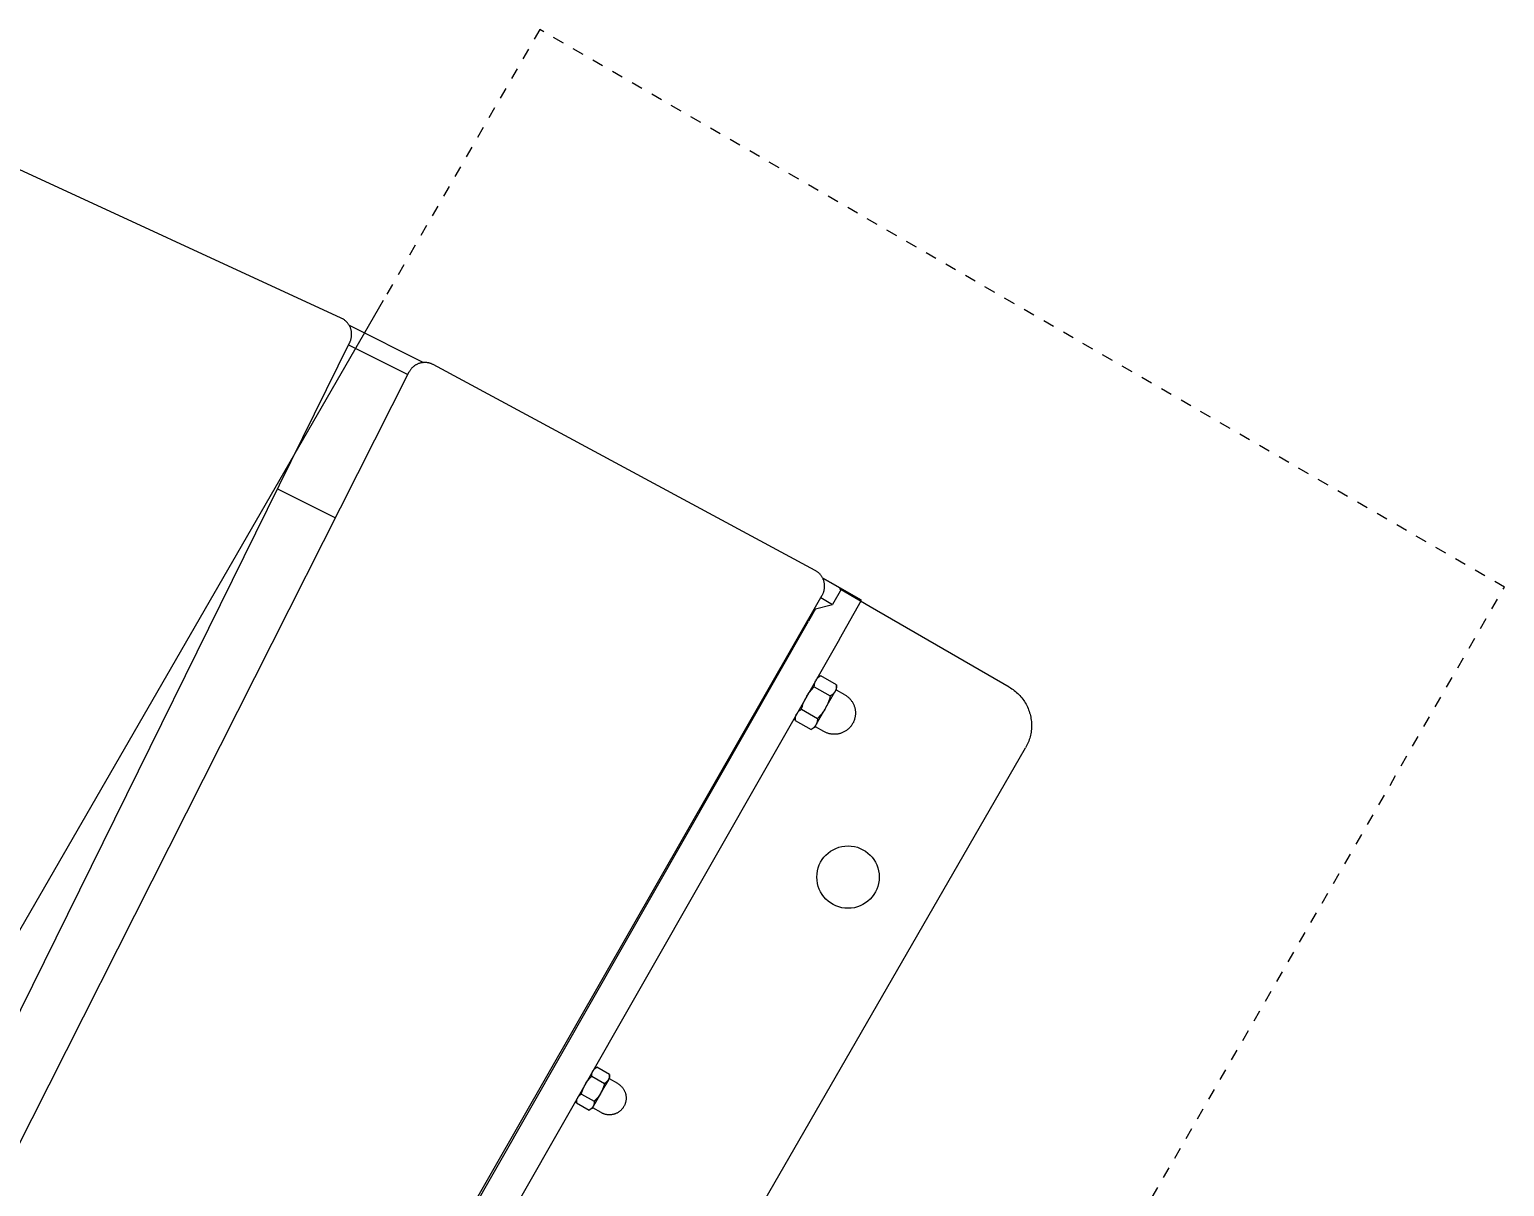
# Model space of a CAD drawing. Header units: inches. Extents: x -6 to 195, y -3 to 126.
# Drawn here: x 73.78 to 86.8, y 57.77 to 67.98 of the extents above; entities that cross this region are included whole.
import ezdxf

# ---------------------------------------------------------------- set-up
doc = ezdxf.new("R2010")
doc.units = ezdxf.units.IN
doc.linetypes.add('HIDDEN', pattern=[1.905, 1.27, -0.635])
for name, color, linetype, lineweight in [('ZANO_R', 7, 'Continuous', 0), ('ZANO_R_przerywana', 250, 'HIDDEN', 0), ('ZANO_W', 1, 'Continuous', 0)]:
    doc.layers.add(name, color=color, linetype=linetype, lineweight=lineweight)
doc.styles.get("Standard").update_dxf_attribs({"font": 'arial.ttf'})
doc.dimstyles.new('amerykanie', dxfattribs={"dimtxt": 50, "dimasz": 50, "dimexe": 0.5, "dimexo": 0.5, "dimgap": 1, "dimtad": 1, "dimdec": 0, "dimzin": 0, "dimlunit": 5, "dimtxsty": 'Standard', "dimcen": 0.09, "dimclrd": 1, "dimclre": 1, "dimclrt": 1, "dimazin": 0, "dimtfac": 1, "dimtdec": 0, "dimtmove": 0, "dimatfit": 3, "dimfxl": 1, "dimtzin": 0, "dimarcsym": 1})

# ---------------------------------------------------------------- blocks, each defined once
blk = doc.blocks.new('*D380')
at = {"layer": 'ZANO_W', "color": 1, "lineweight": -2}
for p, q in [((11.478, 46.56), (14.337, 41.605)), ((73.856, 46.547), (70.995, 41.593))]:
    blk.add_line(p, q, dxfattribs=at)
blk.add_arc((42.655, -7.468), 57.158, 60.9899, 118.985, dxfattribs=at)
at = {"layer": 'ZANO_W', "color": 1}
for points in [[(14.876, 42.676), (15.04, 42.386), (14.087, 42.039)], [(70.293, 42.374), (70.457, 42.664), (71.245, 42.026)]]:
    blk.add_solid(points, dxfattribs=at)
at = {"layer": 'ZANO_W', "color": 1, "insert": (42.668, 51.03), "char_height": 1.625, "attachment_point": 5, "rotation": 359.9875}
blk.add_mtext("60%%d0'", dxfattribs=at)

msp = doc.modelspace()

# ---------------------------------------------------------------- linework, layer by layer
at = {"layer": 'ZANO_R'}
for p, q in [((76.52961, 65.43416), (73.04916, 67.03959)), ((68.01762, 50.21324), (76.90172, 65.5932)), ((76.53446, 65.43182), (76.52961, 65.43416)), ((76.53922, 65.42932), (76.53446, 65.43182)), ((76.54389, 65.42666), (76.53922, 65.42932)), ((76.54847, 65.42384), (76.54389, 65.42666)), ((76.55295, 65.42087), (76.54847, 65.42384)), ((76.55733, 65.41774), (76.55295, 65.42087)), ((76.56159, 65.41447), (76.55733, 65.41774)), ((76.56575, 65.41106), (76.56159, 65.41447)), ((76.56978, 65.4075), (76.56575, 65.41106)), ((76.57369, 65.40381), (76.56978, 65.4075)), ((76.57747, 65.39999), (76.57369, 65.40381)), ((76.58112, 65.39604), (76.57747, 65.39999)), ((76.58464, 65.39197), (76.58112, 65.39604)), ((76.58801, 65.38778), (76.58464, 65.39197)), ((76.59123, 65.38347), (76.58801, 65.38778)), ((76.59431, 65.37906), (76.59123, 65.38347)), ((76.59724, 65.37455), (76.59431, 65.37906)), ((76.60001, 65.36994), (76.59724, 65.37455)), ((76.59953, 65.37076), (77.25652, 65.04183)), ((76.60262, 65.36524), (76.60001, 65.36994)), ((76.60506, 65.36045), (76.60262, 65.36524)), ((76.60735, 65.35559), (76.60506, 65.36045)), ((76.60946, 65.35064), (76.60735, 65.35559)), ((76.61141, 65.34563), (76.60946, 65.35064)), ((76.61318, 65.34055), (76.61141, 65.34563)), ((76.61478, 65.33542), (76.61318, 65.34055)), ((76.61621, 65.33023), (76.61478, 65.33542)), ((76.61745, 65.325), (76.61621, 65.33023)), ((76.61852, 65.31973), (76.61745, 65.325)), ((76.6194, 65.31443), (76.61852, 65.31973)), ((76.62011, 65.3091), (76.6194, 65.31443)), ((76.62063, 65.30374), (76.62011, 65.3091)), ((76.62048, 65.27689), (76.62088, 65.28225)), ((76.62097, 65.29838), (76.62063, 65.30374)), ((76.62088, 65.28225), (76.62109, 65.28763)), ((76.62112, 65.293), (76.62097, 65.29838)), ((76.62109, 65.28763), (76.62112, 65.293)), ((68.9023, 49.61081), (76.60488, 65.22147)), ((76.59334, 65.19809), (77.11675, 64.93607)), ((76.60488, 65.22147), (76.60665, 65.22519)), ((76.60665, 65.22519), (76.60882, 65.23011)), ((76.60882, 65.23011), (76.61082, 65.23511)), ((76.61082, 65.23511), (76.61265, 65.24016)), ((76.61265, 65.24016), (76.6143, 65.24528)), ((76.6143, 65.24528), (76.61578, 65.25045)), ((76.61578, 65.25045), (76.61708, 65.25567)), ((76.61708, 65.25567), (76.6182, 65.26093)), ((76.6182, 65.26093), (76.61914, 65.26622)), ((76.61914, 65.26622), (76.61991, 65.27154)), ((76.61991, 65.27154), (76.62048, 65.27689)), ((77.18301, 65.01777), (77.17851, 65.01482)), ((77.1876, 65.02057), (77.18301, 65.01777)), ((77.19228, 65.02321), (77.1876, 65.02057)), ((77.19705, 65.02569), (77.19228, 65.02321)), ((77.20191, 65.028), (77.19705, 65.02569)), ((77.20684, 65.03015), (77.20191, 65.028)), ((77.21184, 65.03213), (77.20684, 65.03015)), ((77.2169, 65.03394), (77.21184, 65.03213)), ((77.22203, 65.03557), (77.2169, 65.03394)), ((77.2272, 65.03702), (77.22203, 65.03557)), ((77.23243, 65.0383), (77.2272, 65.03702)), ((77.23769, 65.0394), (77.23243, 65.0383)), ((77.24299, 65.04032), (77.23769, 65.0394)), ((77.24832, 65.04106), (77.24299, 65.04032)), ((77.25366, 65.04161), (77.24832, 65.04106)), ((77.25903, 65.04198), (77.25366, 65.04161)), ((77.2644, 65.04217), (77.25903, 65.04198)), ((77.26978, 65.04218), (77.2644, 65.04217)), ((77.27515, 65.042), (77.26978, 65.04218)), ((77.28052, 65.04164), (77.27515, 65.042)), ((77.28587, 65.04109), (77.28052, 65.04164)), ((77.2912, 65.04037), (77.28587, 65.04109)), ((77.2965, 65.03946), (77.2912, 65.04037)), ((77.30176, 65.03837), (77.2965, 65.03946)), ((77.30699, 65.0371), (77.30176, 65.03837)), ((77.31217, 65.03566), (77.30699, 65.0371)), ((77.31729, 65.03404), (77.31217, 65.03566)), ((77.32236, 65.03224), (77.31729, 65.03404)), ((77.32737, 65.03027), (77.32236, 65.03224)), ((77.3323, 65.02813), (77.32737, 65.03027)), ((77.33716, 65.02583), (77.3323, 65.02813)), ((77.34194, 65.02336), (77.33716, 65.02583)), ((80.7163, 63.2055), (77.34194, 65.02336)), ((77.1267, 64.95575), (69.27463, 49.41974)), ((77.1267, 64.95575), (77.12861, 64.95941)), ((77.13124, 64.9641), (77.12861, 64.95941)), ((77.13403, 64.9687), (77.13124, 64.9641)), ((77.13697, 64.9732), (77.13403, 64.9687)), ((77.14007, 64.97759), (77.13697, 64.9732)), ((77.14331, 64.98188), (77.14007, 64.97759)), ((77.1467, 64.98605), (77.14331, 64.98188)), ((77.15023, 64.99011), (77.1467, 64.98605)), ((77.1539, 64.99404), (77.15023, 64.99011)), ((77.1577, 64.99785), (77.1539, 64.99404)), ((77.16162, 65.00152), (77.1577, 64.99785)), ((77.16567, 65.00506), (77.16162, 65.00152)), ((77.16984, 65.00846), (77.16567, 65.00506)), ((77.17412, 65.01171), (77.16984, 65.00846)), ((77.17851, 65.01482), (77.17412, 65.01171)), ((75.96619, 63.92707), (76.47743, 63.67112)), ((80.72099, 63.20287), (80.7163, 63.2055)), ((80.72559, 63.20008), (80.72099, 63.20287)), ((80.73009, 63.19713), (80.72559, 63.20008)), ((80.73449, 63.19404), (80.73009, 63.19713)), ((80.73877, 63.19079), (80.73449, 63.19404)), ((80.74295, 63.1874), (80.73877, 63.19079)), ((80.747, 63.18387), (80.74295, 63.1874)), ((80.75094, 63.18021), (80.747, 63.18387)), ((80.75474, 63.17641), (80.75094, 63.18021)), ((80.75842, 63.17248), (80.75474, 63.17641)), ((80.76196, 63.16843), (80.75842, 63.17248)), ((80.76535, 63.16427), (80.76196, 63.16843)), ((80.76861, 63.15998), (80.76535, 63.16427)), ((80.77171, 63.15559), (80.76861, 63.15998)), ((80.77467, 63.1511), (80.77171, 63.15559)), ((80.77747, 63.14651), (80.77467, 63.1511)), ((80.78011, 63.14182), (80.77747, 63.14651)), ((80.78258, 63.13705), (80.78011, 63.14182)), ((80.85097, 63.09889), (80.78196, 63.1383)), ((80.78216, 63.1379), (80.94695, 63.04298)), ((80.7849, 63.1322), (80.78258, 63.13705)), ((80.78705, 63.12727), (80.7849, 63.1322)), ((80.78902, 63.12227), (80.78705, 63.12727)), ((80.79083, 63.1172), (80.78902, 63.12227)), ((80.79246, 63.11208), (80.79083, 63.1172)), ((80.79392, 63.1069), (80.79246, 63.11208)), ((80.7952, 63.10168), (80.79392, 63.1069)), ((80.79629, 63.09642), (80.7952, 63.10168)), ((80.79721, 63.09112), (80.79629, 63.09642)), ((80.79795, 63.08579), (80.79721, 63.09112)), ((80.79851, 63.08044), (80.79795, 63.08579)), ((80.79888, 63.07508), (80.79851, 63.08044)), ((80.79907, 63.0697), (80.79888, 63.07508)), ((80.79889, 63.05895), (80.79907, 63.06433)), ((80.79907, 63.06433), (80.79907, 63.0697)), ((80.85097, 63.09889), (80.85072, 63.09847)), ((81.12448, 62.94273), (80.85097, 63.09889)), ((72.12385, 47.88479), (80.77825, 62.98856)), ((80.76529, 62.96594), (80.86818, 62.90662)), ((80.77825, 62.98856), (80.78025, 62.99217)), ((80.78025, 62.99217), (80.78272, 62.99694)), ((80.78272, 62.99694), (80.78503, 63.0018)), ((80.78503, 63.0018), (80.78717, 63.00674)), ((80.78717, 63.00674), (80.78913, 63.01174)), ((80.78913, 63.01174), (80.79093, 63.01681)), ((80.79093, 63.01681), (80.79255, 63.02194)), ((80.79255, 63.02194), (80.794, 63.02712)), ((80.794, 63.02712), (80.79526, 63.03234)), ((80.79526, 63.03234), (80.79635, 63.03761)), ((80.79635, 63.03761), (80.79726, 63.04291)), ((80.79726, 63.04291), (80.79799, 63.04824)), ((80.79799, 63.04824), (80.79853, 63.05359)), ((80.79853, 63.05359), (80.79889, 63.05895)), ((80.94695, 63.04298), (80.86818, 62.90662)), ((80.92927, 62.60083), (81.12448, 62.94273)), ((81.20278, 62.88544), (80.93005, 63.04298)), ((80.71827, 62.86648), (80.65575, 62.757)), ((80.67813, 62.81383), (80.68921, 62.81559)), ((80.70649, 62.86333), (80.86818, 62.90662)), ((82.43006, 62.17651), (81.20278, 62.88544)), ((72.26168, 48.05546), (80.65575, 62.757)), ((80.92927, 62.60083), (72.5352, 47.89929)), ((80.68003, 62.14868), (80.68906, 62.15875)), ((80.68906, 62.15875), (80.69841, 62.16851)), ((80.69841, 62.16851), (80.70808, 62.17796)), ((80.70799, 62.182), (80.70803, 62.18604)), ((80.70808, 62.17796), (80.70799, 62.182)), ((80.70803, 62.18604), (80.70822, 62.19008)), ((80.70808, 62.17796), (80.84849, 62.09779)), ((80.70822, 62.19008), (80.70855, 62.1941)), ((80.70855, 62.1941), (80.70901, 62.19812)), ((80.70901, 62.19812), (80.70961, 62.20211)), ((80.70961, 62.20211), (80.71035, 62.20608)), ((80.71035, 62.20608), (80.71122, 62.21003)), ((80.71122, 62.21003), (80.71223, 62.21394)), ((80.71223, 62.21394), (80.71338, 62.21781)), ((80.71338, 62.21781), (80.71465, 62.22165)), ((80.71465, 62.22165), (80.71606, 62.22543)), ((80.71606, 62.22543), (80.7176, 62.22917)), ((80.7176, 62.22917), (80.71926, 62.23285)), ((80.72285, 62.23914), (80.72517, 62.24245)), ((80.72517, 62.24245), (80.7276, 62.24567)), ((80.7276, 62.24567), (80.73014, 62.24881)), ((80.73014, 62.24881), (80.73279, 62.25186)), ((80.73279, 62.25186), (80.73555, 62.25482)), ((80.73406, 62.25893), (80.76097, 62.27464)), ((80.73555, 62.25482), (80.7384, 62.25767)), ((80.7384, 62.25767), (80.74135, 62.26043)), ((80.74135, 62.26043), (80.7444, 62.26309)), ((80.7444, 62.26309), (80.74753, 62.26563)), ((80.74753, 62.26563), (80.75076, 62.26807)), ((80.75076, 62.26807), (80.75406, 62.2704)), ((80.75406, 62.2704), (80.75744, 62.2726)), ((80.75744, 62.2726), (80.7609, 62.27469)), ((80.7609, 62.27469), (80.76443, 62.27666)), ((80.90484, 62.19649), (80.76443, 62.27666)), ((80.89373, 62.14157), (80.90501, 62.16133)), ((80.89801, 62.15218), (80.89666, 62.14867)), ((80.89924, 62.15573), (80.89801, 62.15218)), ((80.90035, 62.15932), (80.89924, 62.15573)), ((80.90135, 62.16295), (80.90035, 62.15932)), ((80.90223, 62.1666), (80.90135, 62.16295)), ((80.90186, 62.15482), (80.90185, 62.15466)), ((80.90185, 62.15466), (80.90185, 62.15449)), ((80.90185, 62.15449), (80.90185, 62.15433)), ((80.90185, 62.15433), (80.90186, 62.15417)), ((80.90187, 62.15499), (80.90186, 62.15482)), ((80.90186, 62.15417), (80.90188, 62.154)), ((80.90189, 62.15515), (80.90187, 62.15499)), ((80.90188, 62.154), (80.9019, 62.15384)), ((80.90191, 62.15531), (80.90189, 62.15515)), ((80.9019, 62.15384), (80.90193, 62.15368)), ((80.90194, 62.15547), (80.90191, 62.15531)), ((80.90193, 62.15368), (80.90196, 62.15352)), ((80.90198, 62.15563), (80.90194, 62.15547)), ((80.90196, 62.15352), (80.902, 62.15336)), ((80.90202, 62.15579), (80.90198, 62.15563)), ((80.902, 62.15336), (80.90204, 62.1532)), ((80.90206, 62.15595), (80.90202, 62.15579)), ((80.90204, 62.1532), (80.90209, 62.15304)), ((80.90212, 62.1561), (80.90206, 62.15595)), ((80.90209, 62.15304), (80.90215, 62.15289)), ((80.90215, 62.15289), (80.90221, 62.15274)), ((80.90221, 62.15274), (80.90227, 62.15258)), ((80.90298, 62.17029), (80.90223, 62.1666)), ((80.90227, 62.15258), (80.90234, 62.15244)), ((80.90234, 62.15244), (80.90242, 62.15229)), ((80.90242, 62.15229), (80.9025, 62.15215)), ((80.9025, 62.15215), (80.90259, 62.15201)), ((80.90259, 62.15201), (80.90268, 62.15187)), ((80.90268, 62.15187), (80.90277, 62.15174)), ((80.90277, 62.15174), (80.90287, 62.15161)), ((80.90287, 62.15161), (80.90297, 62.15148)), ((80.90297, 62.15148), (80.90308, 62.15136)), ((80.90362, 62.174), (80.90298, 62.17029)), ((80.90308, 62.15136), (80.9032, 62.15124)), ((80.9032, 62.15124), (80.90331, 62.15112)), ((80.90331, 62.15112), (80.90343, 62.15101)), ((80.90343, 62.15101), (80.90356, 62.1509)), ((80.90356, 62.1509), (80.90369, 62.1508)), ((80.90413, 62.17772), (80.90362, 62.174)), ((80.90369, 62.1508), (80.90382, 62.1507)), ((80.90382, 62.1507), (80.90395, 62.15061)), ((80.90395, 62.15061), (80.90409, 62.15052)), ((80.90409, 62.15052), (80.90423, 62.15044)), ((80.90452, 62.18146), (80.90413, 62.17772)), ((80.97705, 62.10886), (80.90423, 62.15044)), ((80.90478, 62.18521), (80.90452, 62.18146)), ((80.90493, 62.18897), (80.90478, 62.18521)), ((80.90484, 62.19649), (80.90494, 62.19273)), ((80.90501, 62.16133), (80.90486, 62.19249)), ((80.90494, 62.19273), (80.90493, 62.18897)), ((82.43006, 62.17651), (82.44159, 62.16959)), ((82.44159, 62.16959), (82.45287, 62.16228)), ((82.45287, 62.16228), (82.46389, 62.15459)), ((82.46389, 62.15459), (82.47465, 62.14652)), ((80.60634, 62.01962), (80.61084, 62.03237)), ((80.61084, 62.03237), (80.61576, 62.04497)), ((80.61576, 62.04497), (80.62109, 62.0574)), ((80.62109, 62.0574), (80.62682, 62.06964)), ((80.62682, 62.06964), (80.63295, 62.0817)), ((80.6401, 62.09422), (80.64737, 62.10562)), ((80.64737, 62.10562), (80.655, 62.11678)), ((80.655, 62.11678), (80.66299, 62.12769)), ((80.66299, 62.12769), (80.67134, 62.13832)), ((80.67134, 62.13832), (80.68003, 62.14868)), ((80.81077, 61.99628), (80.89013, 62.13528)), ((80.82304, 62.02135), (80.81755, 62.00957)), ((80.82467, 62.02475), (80.8193, 62.0131)), ((80.82813, 62.03331), (80.82304, 62.02135)), ((80.82965, 62.03657), (80.82467, 62.02475)), ((80.83283, 62.04543), (80.82813, 62.03331)), ((80.83423, 62.04855), (80.82965, 62.03657)), ((80.83712, 62.0577), (80.83283, 62.04543)), ((80.83841, 62.06068), (80.83423, 62.04855)), ((80.84101, 62.0701), (80.83712, 62.0577)), ((80.84218, 62.07293), (80.83841, 62.06068)), ((80.84554, 62.08531), (80.84218, 62.07293)), ((80.84849, 62.09779), (80.84554, 62.08531)), ((80.85181, 62.09964), (80.84849, 62.09779)), ((80.85507, 62.1016), (80.85181, 62.09964)), ((80.85826, 62.10366), (80.85507, 62.1016)), ((80.86139, 62.10582), (80.85826, 62.10366)), ((80.86444, 62.10808), (80.86139, 62.10582)), ((80.86742, 62.11045), (80.86444, 62.10808)), ((80.87032, 62.11291), (80.86742, 62.11045)), ((80.87313, 62.11546), (80.87032, 62.11291)), ((80.87586, 62.1181), (80.87313, 62.11546)), ((80.87851, 62.12083), (80.87586, 62.1181)), ((80.88106, 62.12365), (80.87851, 62.12083)), ((80.88352, 62.12655), (80.88106, 62.12365)), ((80.88588, 62.12952), (80.88352, 62.12655)), ((80.88815, 62.13258), (80.88588, 62.12952)), ((80.89031, 62.1357), (80.88815, 62.13258)), ((80.89036, 62.13567), (80.89193, 62.13843)), ((80.89362, 62.14179), (80.89193, 62.13843)), ((80.8952, 62.1452), (80.89362, 62.14179)), ((80.89666, 62.14867), (80.8952, 62.1452)), ((80.97705, 62.10886), (80.98255, 62.1056)), ((80.98255, 62.1056), (80.98792, 62.10215)), ((80.98792, 62.10215), (80.99318, 62.09852)), ((80.99318, 62.09852), (80.9983, 62.09472)), ((80.9983, 62.09472), (81.0033, 62.09074)), ((81.0033, 62.09074), (81.00816, 62.0866)), ((81.00816, 62.0866), (81.01287, 62.08229)), ((81.01287, 62.08229), (81.01743, 62.07782)), ((81.01743, 62.07782), (81.02184, 62.0732)), ((81.02184, 62.0732), (81.02609, 62.06843)), ((81.02609, 62.06843), (81.03017, 62.06352)), ((81.03017, 62.06352), (81.03408, 62.05847)), ((81.03408, 62.05847), (81.03782, 62.05329)), ((81.03782, 62.05329), (81.04137, 62.04799)), ((81.04137, 62.04799), (81.04475, 62.04257)), ((81.04475, 62.04257), (81.04794, 62.03704)), ((81.04794, 62.03704), (81.05093, 62.0314)), ((81.05093, 62.0314), (81.05374, 62.02566)), ((81.05374, 62.02566), (81.05634, 62.01983)), ((82.47465, 62.14652), (82.48512, 62.1381)), ((82.48512, 62.1381), (82.4953, 62.12932)), ((82.4953, 62.12932), (82.50518, 62.1202)), ((82.50518, 62.1202), (82.51474, 62.11074)), ((82.51474, 62.11074), (82.52397, 62.10097)), ((82.52397, 62.10097), (82.53286, 62.09088)), ((82.53286, 62.09088), (82.5414, 62.0805)), ((82.5414, 62.0805), (82.54958, 62.06984)), ((82.54958, 62.06984), (82.55739, 62.0589)), ((82.55739, 62.0589), (82.56483, 62.04769)), ((82.56483, 62.04769), (82.57187, 62.03625)), ((82.57187, 62.03625), (82.57853, 62.02457)), ((82.57853, 62.02457), (82.58478, 62.01266)), ((80.53885, 61.91704), (80.539, 61.88588)), ((80.53893, 61.88591), (80.53898, 61.88995)), ((80.53898, 61.88995), (80.53916, 61.89399)), ((80.53916, 61.89399), (80.53949, 61.89801)), ((80.53949, 61.89801), (80.53995, 61.90203)), ((80.53995, 61.90203), (80.54055, 61.90602)), ((80.54055, 61.90602), (80.54129, 61.90999)), ((80.54129, 61.90999), (80.54217, 61.91394)), ((80.54217, 61.91394), (80.54318, 61.91785)), ((80.54318, 61.91785), (80.54432, 61.92172)), ((80.54432, 61.92172), (80.5456, 61.92555)), ((80.5456, 61.92555), (80.547, 61.92934)), ((80.547, 61.92934), (80.54854, 61.93308)), ((80.54854, 61.93308), (80.5502, 61.93676)), ((80.55379, 61.94305), (80.55611, 61.94636)), ((80.55611, 61.94636), (80.55854, 61.94958)), ((80.55854, 61.94958), (80.56108, 61.95272)), ((80.56108, 61.95272), (80.56373, 61.95577)), ((80.56373, 61.95577), (80.56649, 61.95873)), ((80.56649, 61.95873), (80.56934, 61.96158)), ((80.56934, 61.96158), (80.57229, 61.96434)), ((80.57229, 61.96434), (80.57534, 61.967)), ((80.57534, 61.967), (80.57848, 61.96954)), ((80.57848, 61.96954), (80.5817, 61.97198)), ((80.5817, 61.97198), (80.585, 61.9743)), ((80.585, 61.9743), (80.58839, 61.97651)), ((80.58839, 61.97651), (80.59184, 61.9786)), ((80.59184, 61.9786), (80.59537, 61.98057)), ((80.59537, 61.98057), (80.5986, 61.9937)), ((80.59537, 61.98057), (80.73578, 61.9004)), ((80.5986, 61.9937), (80.60225, 62.00672)), ((80.60225, 62.00672), (80.60634, 62.01962)), ((80.72467, 61.84548), (80.80316, 61.98296)), ((80.73587, 61.89288), (80.73573, 61.88912)), ((80.74503, 61.90928), (80.73578, 61.9004)), ((80.73578, 61.9004), (80.73589, 61.89664)), ((80.73589, 61.89664), (80.73587, 61.89288)), ((80.75398, 61.91847), (80.74503, 61.90928)), ((80.76262, 61.92795), (80.75398, 61.91847)), ((80.76469, 61.93075), (80.756, 61.92112)), ((80.77094, 61.93771), (80.76262, 61.92795)), ((80.77305, 61.94067), (80.76469, 61.93075)), ((80.77893, 61.94775), (80.77094, 61.93771)), ((80.78108, 61.95086), (80.77305, 61.94067)), ((80.78658, 61.95804), (80.77893, 61.94775)), ((80.78878, 61.9613), (80.78108, 61.95086)), ((80.79388, 61.96859), (80.78658, 61.95804)), ((80.79612, 61.972), (80.78878, 61.9613)), ((80.80082, 61.97937), (80.79388, 61.96859)), ((80.8074, 61.99038), (80.80082, 61.97937)), ((80.81354, 62.00164), (80.8074, 61.99038)), ((80.8193, 62.0131), (80.81354, 62.00164)), ((81.05634, 62.01983), (81.05875, 62.01392)), ((81.05875, 62.01392), (81.06095, 62.00792)), ((81.06095, 62.00792), (81.06294, 62.00186)), ((81.06407, 61.89482), (81.0622, 61.88871)), ((81.06294, 62.00186), (81.06473, 61.99573)), ((81.06572, 61.90099), (81.06407, 61.89482)), ((81.06473, 61.99573), (81.06631, 61.98954)), ((81.06717, 61.90721), (81.06572, 61.90099)), ((81.06631, 61.98954), (81.06767, 61.9833)), ((81.06841, 61.91347), (81.06717, 61.90721)), ((81.06767, 61.9833), (81.06882, 61.97702)), ((81.06942, 61.91977), (81.06841, 61.91347)), ((81.06882, 61.97702), (81.06976, 61.9707)), ((81.07023, 61.92611), (81.06942, 61.91977)), ((81.06976, 61.9707), (81.07048, 61.96436)), ((81.07081, 61.93247), (81.07023, 61.92611)), ((81.07048, 61.96436), (81.07098, 61.95799)), ((81.07118, 61.93884), (81.07081, 61.93247)), ((81.07098, 61.95799), (81.07127, 61.95161)), ((81.07133, 61.94523), (81.07118, 61.93884)), ((81.07127, 61.95161), (81.07133, 61.94523)), ((82.58478, 62.01266), (82.59062, 62.00055)), ((82.59062, 62.00055), (82.59604, 61.98825)), ((82.59604, 61.98825), (82.60104, 61.97577)), ((82.60104, 61.97577), (82.60561, 61.96313)), ((82.60561, 61.96313), (82.60975, 61.95034)), ((82.60975, 61.95034), (82.61344, 61.93742)), ((82.61344, 61.93742), (82.6167, 61.92437)), ((82.6167, 61.92437), (82.61951, 61.91123)), ((82.61951, 61.91123), (82.62186, 61.89799)), ((82.62186, 61.89799), (82.62377, 61.88468)), ((80.53902, 61.88187), (80.53893, 61.88591)), ((80.53902, 61.88187), (80.67943, 61.8017)), ((80.68272, 61.80352), (80.67943, 61.8017)), ((80.68596, 61.80544), (80.68272, 61.80352)), ((80.7098, 61.81943), (80.68289, 61.80372)), ((80.68912, 61.80747), (80.68596, 61.80544)), ((80.69222, 61.8096), (80.68912, 61.80747)), ((80.69525, 61.81184), (80.69222, 61.8096)), ((80.6982, 61.81417), (80.69525, 61.81184)), ((80.70107, 61.8166), (80.6982, 61.81417)), ((80.70386, 61.81912), (80.70107, 61.8166)), ((80.70656, 61.82174), (80.70386, 61.81912)), ((80.70918, 61.82444), (80.70656, 61.82174)), ((80.71171, 61.82723), (80.70918, 61.82444)), ((80.7098, 61.81943), (80.72087, 61.83882)), ((80.71414, 61.8301), (80.71171, 61.82723)), ((80.71283, 61.82458), (80.71293, 61.8247)), ((80.71293, 61.8247), (80.71305, 61.82482)), ((80.71305, 61.82482), (80.71316, 61.82494)), ((80.71316, 61.82494), (80.71328, 61.82505)), ((80.71328, 61.82505), (80.71341, 61.82516)), ((80.71341, 61.82516), (80.71353, 61.82526)), ((80.71353, 61.82526), (80.71366, 61.82536)), ((80.71366, 61.82536), (80.7138, 61.82545)), ((80.7138, 61.82545), (80.71394, 61.82554)), ((80.71394, 61.82554), (80.71408, 61.82563)), ((80.71408, 61.82563), (80.71422, 61.82571)), ((80.71647, 61.83305), (80.71414, 61.8301)), ((80.71422, 61.82571), (80.71437, 61.82578)), ((80.71437, 61.82578), (80.71452, 61.82585)), ((80.71452, 61.82585), (80.71467, 61.82591)), ((80.71467, 61.82591), (80.71482, 61.82597)), ((80.71482, 61.82597), (80.71498, 61.82603)), ((80.71498, 61.82603), (80.71513, 61.82607)), ((80.71513, 61.82607), (80.71529, 61.82612)), ((80.71529, 61.82612), (80.71545, 61.82615)), ((80.71545, 61.82615), (80.71561, 61.82619)), ((80.71561, 61.82619), (80.71577, 61.82621)), ((80.71577, 61.82621), (80.71594, 61.82623)), ((80.71594, 61.82623), (80.7161, 61.82625)), ((80.7161, 61.82625), (80.71626, 61.82625)), ((80.71626, 61.82625), (80.71643, 61.82626)), ((80.71643, 61.82626), (80.71659, 61.82626)), ((80.71871, 61.83607), (80.71647, 61.83305)), ((80.71659, 61.82626), (80.71676, 61.82625)), ((80.71676, 61.82625), (80.71692, 61.82623)), ((80.71692, 61.82623), (80.71708, 61.82621)), ((80.71708, 61.82621), (80.71724, 61.82619)), ((80.71724, 61.82619), (80.71741, 61.82616)), ((80.71741, 61.82616), (80.71757, 61.82612)), ((80.71757, 61.82612), (80.71772, 61.82608)), ((80.71772, 61.82608), (80.71788, 61.82603)), ((80.71788, 61.82603), (80.71804, 61.82598)), ((80.71804, 61.82598), (80.71819, 61.82592)), ((80.71819, 61.82592), (80.71834, 61.82586)), ((80.71834, 61.82586), (80.71849, 61.82579)), ((80.71849, 61.82579), (80.71864, 61.82572)), ((80.71864, 61.82572), (80.71878, 61.82564)), ((80.72084, 61.83917), (80.71871, 61.83607)), ((80.7916, 61.78406), (80.71878, 61.82564)), ((80.72287, 61.84233), (80.72084, 61.83917)), ((80.72456, 61.8457), (80.72287, 61.84233)), ((80.72614, 61.84911), (80.72456, 61.8457)), ((80.7276, 61.85257), (80.72614, 61.84911)), ((80.72895, 61.85609), (80.7276, 61.85257)), ((80.73018, 61.85964), (80.72895, 61.85609)), ((80.7313, 61.86323), (80.73018, 61.85964)), ((80.73229, 61.86686), (80.7313, 61.86323)), ((80.73317, 61.87051), (80.73229, 61.86686)), ((80.73392, 61.8742), (80.73317, 61.87051)), ((80.73456, 61.8779), (80.73392, 61.8742)), ((80.73507, 61.88163), (80.73456, 61.8779)), ((80.73546, 61.88537), (80.73507, 61.88163)), ((80.73573, 61.88912), (80.73546, 61.88537)), ((80.7972, 61.78099), (80.7916, 61.78406)), ((80.8029, 61.77811), (80.7972, 61.78099)), ((80.8087, 61.77543), (80.8029, 61.77811)), ((80.81458, 61.77294), (80.8087, 61.77543)), ((80.82055, 61.77066), (80.81458, 61.77294)), ((80.82659, 61.76859), (80.82055, 61.77066)), ((80.83269, 61.76672), (80.82659, 61.76859)), ((80.83886, 61.76506), (80.83269, 61.76672)), ((80.84508, 61.76362), (80.83886, 61.76506)), ((80.85134, 61.76238), (80.84508, 61.76362)), ((80.85765, 61.76136), (80.85134, 61.76238)), ((80.86398, 61.76056), (80.85765, 61.76136)), ((80.87034, 61.75997), (80.86398, 61.76056)), ((80.87672, 61.7596), (80.87034, 61.75997)), ((80.8831, 61.75945), (80.87672, 61.7596)), ((80.88948, 61.75952), (80.8831, 61.75945)), ((80.89586, 61.75981), (80.88948, 61.75952)), ((80.90223, 61.76031), (80.89586, 61.75981)), ((80.90857, 61.76103), (80.90223, 61.76031)), ((80.91489, 61.76196), (80.90857, 61.76103)), ((80.92117, 61.76311), (80.91489, 61.76196)), ((80.92741, 61.76448), (80.92117, 61.76311)), ((80.9336, 61.76606), (80.92741, 61.76448)), ((80.93973, 61.76784), (80.9336, 61.76606)), ((80.94579, 61.76984), (80.93973, 61.76784)), ((80.95179, 61.77204), (80.94579, 61.76984)), ((80.9577, 61.77444), (80.95179, 61.77204)), ((80.96353, 61.77705), (80.9577, 61.77444)), ((80.96927, 61.77985), (80.96353, 61.77705)), ((80.97491, 61.78285), (80.96927, 61.77985)), ((80.98044, 61.78604), (80.97491, 61.78285)), ((80.98586, 61.78941), (80.98044, 61.78604)), ((80.99117, 61.79297), (80.98586, 61.78941)), ((80.99634, 61.79671), (80.99117, 61.79297)), ((81.00139, 61.80062), (80.99634, 61.79671)), ((81.0063, 61.8047), (81.00139, 61.80062)), ((81.01107, 61.80895), (81.0063, 61.8047)), ((81.01569, 61.81336), (81.01107, 61.80895)), ((81.02016, 61.81792), (81.01569, 61.81336)), ((81.02447, 61.82263), (81.02016, 61.81792)), ((81.02861, 61.82749), (81.02447, 61.82263)), ((81.03259, 61.83248), (81.02861, 61.82749)), ((81.0364, 61.83761), (81.03259, 61.83248)), ((81.04002, 61.84287), (81.0364, 61.83761)), ((81.04347, 61.84824), (81.04002, 61.84287)), ((81.04673, 61.85373), (81.04347, 61.84824)), ((81.0498, 61.85933), (81.04673, 61.85373)), ((81.05268, 61.86503), (81.0498, 61.85933)), ((81.05536, 61.87083), (81.05268, 61.86503)), ((81.05784, 61.87671), (81.05536, 61.87083)), ((81.06012, 61.88267), (81.05784, 61.87671)), ((81.0622, 61.88871), (81.06012, 61.88267)), ((82.62031, 61.76421), (82.61765, 61.75104)), ((82.62252, 61.77747), (82.62031, 61.76421)), ((82.62428, 61.7908), (82.62252, 61.77747)), ((82.62377, 61.88468), (82.62521, 61.87132)), ((82.62558, 61.80418), (82.62428, 61.7908)), ((82.62521, 61.87132), (82.6262, 61.85791)), ((82.62643, 61.8176), (82.62558, 61.80418)), ((82.6262, 61.85791), (82.62674, 61.84448)), ((82.62681, 61.83104), (82.62643, 61.8176)), ((82.62674, 61.84448), (82.62681, 61.83104)), ((74.10627, 46.97947), (82.57405, 61.63868)), ((82.58057, 61.65043), (82.57405, 61.63868)), ((82.58669, 61.6624), (82.58057, 61.65043)), ((82.5924, 61.67457), (82.58669, 61.6624)), ((82.59769, 61.68693), (82.5924, 61.67457)), ((82.60255, 61.69947), (82.59769, 61.68693)), ((82.60698, 61.71216), (82.60255, 61.69947)), ((82.61098, 61.72499), (82.60698, 61.71216)), ((82.61454, 61.73796), (82.61098, 61.72499)), ((82.61765, 61.75104), (82.61454, 61.73796)), ((78.74287, 58.76032), (78.74346, 58.7635)), ((78.74346, 58.7635), (78.74416, 58.76666)), ((78.74416, 58.76666), (78.74497, 58.76979)), ((78.74497, 58.76979), (78.74588, 58.77289)), ((78.74588, 58.77289), (78.7469, 58.77595)), ((78.7469, 58.77595), (78.74803, 58.77898)), ((78.74803, 58.77898), (78.74926, 58.78197)), ((78.74926, 58.78197), (78.75059, 58.78492)), ((78.75346, 58.78995), (78.75531, 58.79259)), ((78.75531, 58.79259), (78.75726, 58.79517)), ((78.75726, 58.79517), (78.75929, 58.79768)), ((78.75929, 58.79768), (78.76141, 58.80012)), ((78.76141, 58.80012), (78.76362, 58.80249)), ((78.76243, 58.80578), (78.78672, 58.81996)), ((78.76362, 58.80249), (78.7659, 58.80477)), ((78.7659, 58.80477), (78.76826, 58.80698)), ((78.76826, 58.80698), (78.7707, 58.8091)), ((78.7707, 58.8091), (78.77321, 58.81114)), ((78.77321, 58.81114), (78.77578, 58.81309)), ((78.77578, 58.81309), (78.77843, 58.81495)), ((78.77843, 58.81495), (78.78113, 58.81672)), ((78.78113, 58.81672), (78.7839, 58.81839)), ((78.7839, 58.81839), (78.78672, 58.81996)), ((78.89905, 58.75583), (78.78672, 58.81996)), ((78.66385, 58.62453), (78.66779, 58.63461)), ((78.66779, 58.63461), (78.67205, 58.64455)), ((78.67205, 58.64455), (78.67664, 58.65435)), ((78.67664, 58.65435), (78.68154, 58.66399)), ((78.68726, 58.67401), (78.69307, 58.68313)), ((78.69307, 58.68313), (78.69918, 58.69206)), ((78.69918, 58.69206), (78.70557, 58.70078)), ((78.70557, 58.70078), (78.71225, 58.70929)), ((78.71225, 58.70929), (78.7192, 58.71758)), ((78.7192, 58.71758), (78.72643, 58.72563)), ((78.72643, 58.72563), (78.73391, 58.73344)), ((78.73391, 58.73344), (78.74164, 58.74101)), ((78.74157, 58.74424), (78.74161, 58.74747)), ((78.74164, 58.74101), (78.74157, 58.74424)), ((78.74161, 58.74747), (78.74176, 58.7507)), ((78.74164, 58.74101), (78.85397, 58.67687)), ((78.74176, 58.7507), (78.74202, 58.75392)), ((78.74202, 58.75392), (78.74239, 58.75713)), ((78.74239, 58.75713), (78.74287, 58.76032)), ((78.88873, 58.70937), (78.82355, 58.59523)), ((78.84144, 58.63498), (78.83768, 58.62528)), ((78.84256, 58.63748), (78.83889, 58.62789)), ((78.84488, 58.64479), (78.84144, 58.63498)), ((78.8459, 58.64718), (78.84256, 58.63748)), ((78.84798, 58.65471), (78.84488, 58.64479)), ((78.84892, 58.65698), (78.8459, 58.64718)), ((78.85161, 58.66688), (78.84892, 58.65698)), ((78.85397, 58.67687), (78.85161, 58.66688)), ((78.85679, 58.67845), (78.85397, 58.67687)), ((78.85956, 58.68012), (78.85679, 58.67845)), ((78.86226, 58.68188), (78.85956, 58.68012)), ((78.86491, 58.68374), (78.86226, 58.68188)), ((78.86749, 58.68569), (78.86491, 58.68374)), ((78.86999, 58.68773), (78.86749, 58.68569)), ((78.87243, 58.68985), (78.86999, 58.68773)), ((78.87479, 58.69206), (78.87243, 58.68985)), ((78.87708, 58.69435), (78.87479, 58.69206)), ((78.87928, 58.69671), (78.87708, 58.69435)), ((78.8814, 58.69915), (78.87928, 58.69671)), ((78.88343, 58.70166), (78.8814, 58.69915)), ((78.88538, 58.70424), (78.88343, 58.70166)), ((78.88723, 58.70689), (78.88538, 58.70424)), ((78.89008, 58.71206), (78.88873, 58.70937)), ((78.89134, 58.7148), (78.89008, 58.71206)), ((78.89713, 58.7241), (78.89016, 58.71189)), ((78.89251, 58.71757), (78.89134, 58.7148)), ((78.89359, 58.72038), (78.89251, 58.71757)), ((78.89457, 58.72322), (78.89359, 58.72038)), ((78.89546, 58.72609), (78.89457, 58.72322)), ((78.89626, 58.72899), (78.89546, 58.72609)), ((78.89603, 58.72103), (78.89604, 58.72119)), ((78.89603, 58.72086), (78.89603, 58.72103)), ((78.89603, 58.7207), (78.89603, 58.72086)), ((78.89604, 58.72053), (78.89603, 58.7207)), ((78.89604, 58.72119), (78.89605, 58.72135)), ((78.89606, 58.72037), (78.89604, 58.72053)), ((78.89605, 58.72135), (78.89607, 58.72152)), ((78.89608, 58.72021), (78.89606, 58.72037)), ((78.89607, 58.72152), (78.89609, 58.72168)), ((78.89611, 58.72005), (78.89608, 58.72021)), ((78.89609, 58.72168), (78.89612, 58.72184)), ((78.89614, 58.71989), (78.89611, 58.72005)), ((78.89612, 58.72184), (78.89616, 58.722)), ((78.89618, 58.71973), (78.89614, 58.71989)), ((78.89616, 58.722), (78.8962, 58.72216)), ((78.89622, 58.71957), (78.89618, 58.71973)), ((78.8962, 58.72216), (78.89624, 58.72232)), ((78.89627, 58.71941), (78.89622, 58.71957)), ((78.89624, 58.72232), (78.89629, 58.72247)), ((78.89696, 58.73192), (78.89626, 58.72899)), ((78.89633, 58.71926), (78.89627, 58.71941)), ((78.89639, 58.7191), (78.89633, 58.71926)), ((78.89645, 58.71895), (78.89639, 58.7191)), ((78.89652, 58.71881), (78.89645, 58.71895)), ((78.8966, 58.71866), (78.89652, 58.71881)), ((78.89668, 58.71852), (78.8966, 58.71866)), ((78.89676, 58.71838), (78.89668, 58.71852)), ((78.89685, 58.71824), (78.89676, 58.71838)), ((78.89695, 58.71811), (78.89685, 58.71824)), ((78.89705, 58.71798), (78.89695, 58.71811)), ((78.89757, 58.73487), (78.89696, 58.73192)), ((78.89715, 58.71785), (78.89705, 58.71798)), ((78.89881, 58.72703), (78.89713, 58.7241)), ((78.89726, 58.71773), (78.89715, 58.71785)), ((78.89737, 58.71761), (78.89726, 58.71773)), ((78.89749, 58.71749), (78.89737, 58.71761)), ((78.89761, 58.71738), (78.89749, 58.71749)), ((78.89807, 58.73783), (78.89757, 58.73487)), ((78.89774, 58.71727), (78.89761, 58.71738)), ((78.89786, 58.71717), (78.89774, 58.71727)), ((78.898, 58.71707), (78.89786, 58.71717)), ((78.89813, 58.71698), (78.898, 58.71707)), ((78.89848, 58.74081), (78.89807, 58.73783)), ((78.89827, 58.71689), (78.89813, 58.71698)), ((78.89841, 58.71681), (78.89827, 58.71689)), ((78.97123, 58.67523), (78.89841, 58.71681)), ((78.89879, 58.7438), (78.89848, 58.74081)), ((78.89901, 58.74681), (78.89879, 58.7438)), ((78.89915, 58.72762), (78.89881, 58.72703)), ((78.89912, 58.74981), (78.89901, 58.74681)), ((78.89919, 58.7277), (78.89905, 58.75583)), ((78.89905, 58.75583), (78.89914, 58.75282)), ((78.89914, 58.75282), (78.89912, 58.74981)), ((78.89914, 58.72762), (78.89919, 58.7277)), ((78.89918, 58.72768), (78.89915, 58.72762)), ((78.89919, 58.7277), (78.89918, 58.72769)), ((78.89918, 58.72769), (78.89918, 58.72768)), ((78.89919, 58.7277), (78.89919, 58.7277)), ((78.89919, 58.7277), (78.89919, 58.7277)), ((78.97123, 58.67523), (78.97557, 58.67265)), ((78.97557, 58.67265), (78.97981, 58.66993)), ((78.97981, 58.66993), (78.98396, 58.66707)), ((78.98396, 58.66707), (78.98801, 58.66407)), ((78.98801, 58.66407), (78.99195, 58.66092)), ((78.99195, 58.66092), (78.99579, 58.65765)), ((78.99579, 58.65765), (78.99951, 58.65425)), ((78.99951, 58.65425), (79.00311, 58.65072)), ((79.00311, 58.65072), (79.00659, 58.64707)), ((79.00659, 58.64707), (79.00994, 58.64331)), ((79.00994, 58.64331), (79.01316, 58.63943)), ((79.01316, 58.63943), (79.01625, 58.63545)), ((79.01625, 58.63545), (79.0192, 58.63136)), ((78.60626, 58.53226), (78.60639, 58.50413)), ((78.60632, 58.50736), (78.60636, 58.5106)), ((78.60639, 58.50413), (78.60632, 58.50736)), ((78.60636, 58.5106), (78.60651, 58.51382)), ((78.60639, 58.50413), (78.71872, 58.44)), ((78.60651, 58.51382), (78.60677, 58.51705)), ((78.60677, 58.51705), (78.60714, 58.52026)), ((78.60714, 58.52026), (78.60762, 58.52345)), ((78.60762, 58.52345), (78.60821, 58.52663)), ((78.60821, 58.52663), (78.60891, 58.52978)), ((78.60891, 58.52978), (78.60972, 58.53291)), ((78.60972, 58.53291), (78.61064, 58.53601)), ((78.61064, 58.53601), (78.61166, 58.53908)), ((78.61166, 58.53908), (78.61278, 58.54211)), ((78.61278, 58.54211), (78.61401, 58.5451)), ((78.61401, 58.5451), (78.61534, 58.54804)), ((78.61821, 58.55307), (78.62007, 58.55572)), ((78.62007, 58.55572), (78.62201, 58.5583)), ((78.62201, 58.5583), (78.62405, 58.56081)), ((78.62405, 58.56081), (78.62617, 58.56325)), ((78.62617, 58.56325), (78.62837, 58.56562)), ((78.62837, 58.56562), (78.63065, 58.5679)), ((78.63065, 58.5679), (78.63302, 58.57011)), ((78.63302, 58.57011), (78.63545, 58.57223)), ((78.63545, 58.57223), (78.63796, 58.57427)), ((78.63796, 58.57427), (78.64054, 58.57622)), ((78.64054, 58.57622), (78.64318, 58.57808)), ((78.64318, 58.57808), (78.64589, 58.57984)), ((78.64589, 58.57984), (78.64865, 58.58152)), ((78.64865, 58.58152), (78.65148, 58.58309)), ((78.65148, 58.58309), (78.65406, 58.5936)), ((78.65148, 58.58309), (78.76381, 58.51896)), ((78.65406, 58.5936), (78.65698, 58.60401)), ((78.65698, 58.60401), (78.66025, 58.61433)), ((78.66025, 58.61433), (78.66385, 58.62453)), ((78.81865, 58.58665), (78.7549, 58.47498)), ((78.76318, 58.50372), (78.76276, 58.5007)), ((78.7635, 58.50676), (78.76318, 58.50372)), ((78.76373, 58.5098), (78.7635, 58.50676)), ((78.76385, 58.51285), (78.76373, 58.5098)), ((78.77121, 58.52606), (78.76381, 58.51896)), ((78.76381, 58.51896), (78.76388, 58.5159)), ((78.76388, 58.5159), (78.76385, 58.51285)), ((78.77837, 58.53341), (78.77121, 58.52606)), ((78.78528, 58.541), (78.77837, 58.53341)), ((78.78617, 58.54238), (78.77998, 58.53553)), ((78.79193, 58.54881), (78.78528, 58.541)), ((78.79216, 58.5494), (78.78617, 58.54238)), ((78.79832, 58.55683), (78.79193, 58.54881)), ((78.79794, 58.55659), (78.79216, 58.5494)), ((78.80351, 58.56395), (78.79794, 58.55659)), ((78.80444, 58.56507), (78.79832, 58.55683)), ((78.80887, 58.57146), (78.80351, 58.56395)), ((78.81028, 58.57351), (78.80444, 58.56507)), ((78.81584, 58.58213), (78.81028, 58.57351)), ((78.81819, 58.58597), (78.81559, 58.58171)), ((78.8211, 58.59094), (78.81584, 58.58213)), ((78.82601, 58.59995), (78.8211, 58.59094)), ((78.83061, 58.60912), (78.82601, 58.59995)), ((78.83361, 58.61572), (78.82922, 58.60629)), ((78.83491, 58.61844), (78.83061, 58.60912)), ((78.83768, 58.62528), (78.83361, 58.61572)), ((78.83889, 58.62789), (78.83491, 58.61844)), ((79.0192, 58.63136), (79.02201, 58.62717)), ((79.02201, 58.62717), (79.02468, 58.62289)), ((79.02468, 58.62289), (79.02719, 58.61853)), ((79.02719, 58.61853), (79.02956, 58.61407)), ((79.02956, 58.61407), (79.03177, 58.60955)), ((79.03177, 58.60955), (79.03383, 58.60494)), ((79.03383, 58.60494), (79.03573, 58.60027)), ((79.03573, 58.60027), (79.03747, 58.59554)), ((79.03747, 58.59554), (79.03904, 58.59075)), ((79.03993, 58.50625), (79.03845, 58.50143)), ((79.03904, 58.59075), (79.04045, 58.58591)), ((79.04124, 58.51112), (79.03993, 58.50625)), ((79.04045, 58.58591), (79.0417, 58.58103)), ((79.04238, 58.51603), (79.04124, 58.51112)), ((79.0417, 58.58103), (79.04277, 58.5761)), ((79.04335, 58.52097), (79.04238, 58.51603)), ((79.04277, 58.5761), (79.04368, 58.57114)), ((79.04416, 58.52595), (79.04335, 58.52097)), ((79.04368, 58.57114), (79.04442, 58.56616)), ((79.04479, 58.53095), (79.04416, 58.52595)), ((79.04442, 58.56616), (79.04499, 58.56115)), ((79.04525, 58.53597), (79.04479, 58.53095)), ((79.04499, 58.56115), (79.04539, 58.55612)), ((79.04554, 58.541), (79.04525, 58.53597)), ((79.04539, 58.55612), (79.04561, 58.55109)), ((79.04566, 58.54604), (79.04554, 58.541)), ((79.04561, 58.55109), (79.04566, 58.54604)), ((78.74302, 58.45418), (78.71872, 58.44)), ((78.72136, 58.44145), (78.71872, 58.44)), ((78.72395, 58.44299), (78.72136, 58.44145)), ((78.72648, 58.44461), (78.72395, 58.44299)), ((78.72896, 58.44632), (78.72648, 58.44461)), ((78.73138, 58.4481), (78.72896, 58.44632)), ((78.73374, 58.44997), (78.73138, 58.4481)), ((78.73604, 58.45191), (78.73374, 58.44997)), ((78.73827, 58.45393), (78.73604, 58.45191)), ((78.74043, 58.45603), (78.73827, 58.45393)), ((78.74252, 58.45819), (78.74043, 58.45603)), ((78.74454, 58.46042), (78.74252, 58.45819)), ((78.75204, 58.46998), (78.74306, 58.45426)), ((78.74649, 58.46271), (78.74454, 58.46042)), ((78.74615, 58.45945), (78.74605, 58.45933)), ((78.74627, 58.45957), (78.74615, 58.45945)), ((78.74638, 58.45969), (78.74627, 58.45957)), ((78.7465, 58.4598), (78.74638, 58.45969)), ((78.74836, 58.46507), (78.74649, 58.46271)), ((78.74663, 58.45991), (78.7465, 58.4598)), ((78.74675, 58.46001), (78.74663, 58.45991)), ((78.74689, 58.46011), (78.74675, 58.46001)), ((78.74702, 58.4602), (78.74689, 58.46011)), ((78.74716, 58.46029), (78.74702, 58.4602)), ((78.7473, 58.46037), (78.74716, 58.46029)), ((78.74744, 58.46045), (78.7473, 58.46037)), ((78.74759, 58.46053), (78.74744, 58.46045)), ((78.74774, 58.4606), (78.74759, 58.46053)), ((78.74789, 58.46066), (78.74774, 58.4606)), ((78.74804, 58.46072), (78.74789, 58.46066)), ((78.7482, 58.46077), (78.74804, 58.46072)), ((78.74835, 58.46082), (78.7482, 58.46077)), ((78.74851, 58.46087), (78.74835, 58.46082)), ((78.75015, 58.46749), (78.74836, 58.46507)), ((78.74867, 58.4609), (78.74851, 58.46087)), ((78.74883, 58.46093), (78.74867, 58.4609)), ((78.74899, 58.46096), (78.74883, 58.46093)), ((78.74916, 58.46098), (78.74899, 58.46096)), ((78.74932, 58.46099), (78.74916, 58.46098)), ((78.74948, 58.461), (78.74932, 58.46099)), ((78.74965, 58.46101), (78.74948, 58.461)), ((78.74981, 58.461), (78.74965, 58.46101)), ((78.74998, 58.461), (78.74981, 58.461)), ((78.75014, 58.46098), (78.74998, 58.461)), ((78.7503, 58.46096), (78.75014, 58.46098)), ((78.75185, 58.46997), (78.75015, 58.46749)), ((78.75046, 58.46094), (78.7503, 58.46096)), ((78.75063, 58.46091), (78.75046, 58.46094)), ((78.75079, 58.46087), (78.75063, 58.46091)), ((78.75094, 58.46083), (78.75079, 58.46087)), ((78.7511, 58.46078), (78.75094, 58.46083)), ((78.75126, 58.46073), (78.7511, 58.46078)), ((78.75141, 58.46067), (78.75126, 58.46073)), ((78.75156, 58.46061), (78.75141, 58.46067)), ((78.75171, 58.46054), (78.75156, 58.46061)), ((78.75186, 58.46046), (78.75171, 58.46054)), ((78.75348, 58.4725), (78.75185, 58.46997)), ((78.752, 58.46038), (78.75186, 58.46046)), ((78.82483, 58.4188), (78.752, 58.46038)), ((78.75465, 58.47455), (78.75348, 58.4725)), ((78.75589, 58.47734), (78.75461, 58.47457)), ((78.75708, 58.48015), (78.75589, 58.47734)), ((78.75818, 58.483), (78.75708, 58.48015)), ((78.75918, 58.48588), (78.75818, 58.483)), ((78.76009, 58.4888), (78.75918, 58.48588)), ((78.7609, 58.49174), (78.76009, 58.4888)), ((78.76162, 58.49471), (78.7609, 58.49174)), ((78.76223, 58.49769), (78.76162, 58.49471)), ((78.76276, 58.5007), (78.76223, 58.49769)), ((78.82925, 58.41638), (78.82483, 58.4188)), ((78.83375, 58.41411), (78.82925, 58.41638)), ((78.83832, 58.41199), (78.83375, 58.41411)), ((78.84297, 58.41003), (78.83832, 58.41199)), ((78.84767, 58.40823), (78.84297, 58.41003)), ((78.85244, 58.40659), (78.84767, 58.40823)), ((78.85726, 58.40512), (78.85244, 58.40659)), ((78.86213, 58.40381), (78.85726, 58.40512)), ((78.86704, 58.40267), (78.86213, 58.40381)), ((78.87199, 58.40169), (78.86704, 58.40267)), ((78.87696, 58.40089), (78.87199, 58.40169)), ((78.88197, 58.40025), (78.87696, 58.40089)), ((78.88699, 58.39979), (78.88197, 58.40025)), ((78.89202, 58.3995), (78.88699, 58.39979)), ((78.89706, 58.39938), (78.89202, 58.3995)), ((78.9021, 58.39943), (78.89706, 58.39938)), ((78.90713, 58.39966), (78.9021, 58.39943)), ((78.91216, 58.40006), (78.90713, 58.39966)), ((78.91717, 58.40062), (78.91216, 58.40006)), ((78.92216, 58.40136), (78.91717, 58.40062)), ((78.92712, 58.40227), (78.92216, 58.40136)), ((78.93204, 58.40335), (78.92712, 58.40227)), ((78.93693, 58.40459), (78.93204, 58.40335)), ((78.94176, 58.406), (78.93693, 58.40459)), ((78.94655, 58.40758), (78.94176, 58.406)), ((78.95129, 58.40932), (78.94655, 58.40758)), ((78.95596, 58.41122), (78.95129, 58.40932)), ((78.96056, 58.41327), (78.95596, 58.41122)), ((78.96509, 58.41549), (78.96056, 58.41327)), ((78.96954, 58.41785), (78.96509, 58.41549)), ((78.97391, 58.42037), (78.96954, 58.41785)), ((78.97819, 58.42303), (78.97391, 58.42037)), ((78.98237, 58.42584), (78.97819, 58.42303)), ((78.98646, 58.42879), (78.98237, 58.42584)), ((78.99045, 58.43188), (78.98646, 58.42879)), ((78.99432, 58.4351), (78.99045, 58.43188)), ((78.99809, 58.43846), (78.99432, 58.4351)), ((79.00174, 58.44194), (78.99809, 58.43846)), ((79.00526, 58.44554), (79.00174, 58.44194)), ((79.00866, 58.44926), (79.00526, 58.44554)), ((79.01194, 58.45309), (79.00866, 58.44926)), ((79.01508, 58.45704), (79.01194, 58.45309)), ((79.01808, 58.46108), (79.01508, 58.45704)), ((79.02095, 58.46523), (79.01808, 58.46108)), ((79.02367, 58.46948), (79.02095, 58.46523)), ((79.02624, 58.47381), (79.02367, 58.46948)), ((79.02866, 58.47823), (79.02624, 58.47381)), ((79.03094, 58.48273), (79.02866, 58.47823)), ((79.03305, 58.48731), (79.03094, 58.48273)), ((79.03501, 58.49195), (79.03305, 58.48731)), ((79.03681, 58.49666), (79.03501, 58.49195)), ((79.03845, 58.50143), (79.03681, 58.49666))]:
    msp.add_line(p, q, dxfattribs=at)
msp.add_circle((81.00606, 60.49845), 0.27558, dxfattribs=at)
at = {"layer": 'ZANO_R_przerywana', "ltscale": 0.05}
for p, q in [((78.28195, 67.98262), (76.90172, 65.5932)), ((86.80475, 63.05949), (78.28195, 67.98262)), ((74.98925, 42.60478), (86.80475, 63.05949))]:
    msp.add_line(p, q, dxfattribs=at)

# ---------------------------------------------------------------- dimensions: what is measured, and where the dimension line sits
at = {"layer": 'ZANO_W'}
dim = msp.add_angular_dim_2l(base=(52.59297, 48.81942), line1=((74.10627, 46.97947), (82.57405, 61.63868)), line2=((2.76688, 61.65614), (11.22824, 46.99322)), dimstyle='amerykanie', override={"dimtxt": 1.625, "dimasz": 1, "dimgap": 0.5, "dimdec": 4, "dimaunit": 1, "dimadec": 1, "dimtdec": 4, "dimtmove": 1, "dimfrac": 2}, dxfattribs=at)
dim.commit()
dim.dimension.update_dxf_attribs({"geometry": '*D380', "text_midpoint": (42.66814, 51.03015)})

doc.saveas('drawing.dxf')
